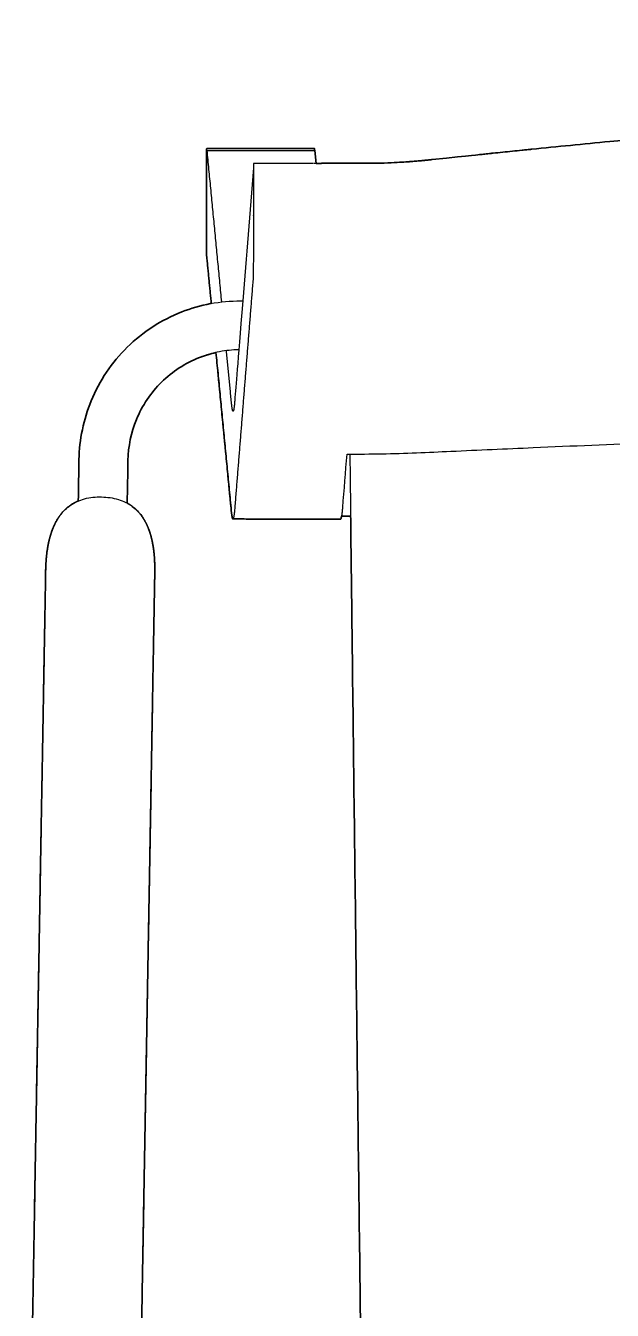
# Model space of a CAD drawing. Header units: millimetres. Extents: x 0 to 2526, y -1017 to 790.
# Drawn here: x 107.6 to 227.4, y -754.3 to -492 of the extents above; entities that cross this region are included whole.
import ezdxf

# ---------------------------------------------------------------- set-up
doc = ezdxf.new("R2010")
doc.units = ezdxf.units.MM
doc.layers.add('Blocks', color=7, linetype='Continuous')
doc.layers.add('Blocks$Inner', color=7, linetype='Continuous', lineweight=25, true_color=0x007f00)
doc.layers.add('Blocks$Outline', color=7, linetype='Continuous', lineweight=35, true_color=0xff3f3f)

# ---------------------------------------------------------------- blocks, each defined once
blk = doc.blocks.new('Balcony Dining Bench w Arm Top')
at = {"layer": 'Blocks$Inner'}
for points, knots in [([(217.28, -75.69), (217.28, -77.07), (217.28, -78.45), (217.28, -79.83), (217.28, -81.21), (217.28, -82.59), (217.28, -83.97), (217.28, -85.35), (217.28, -86.74), (217.29, -88.12), (217.3, -96.87), (217.31, -105.63), (217.34, -114.39), (217.37, -123.14), (217.42, -131.9), (217.47, -140.66), (217.52, -149.44), (217.58, -158.21), (217.65, -166.99), (217.84, -190.91), (218.12, -214.82), (218.46, -238.74), (218.63, -250.09), (218.81, -261.44), (219.01, -272.79), (219.21, -284.11), (219.42, -295.42), (219.66, -306.74), (219.77, -312.4), (219.89, -318.06), (220.02, -323.71), (220.14, -329.37), (220.27, -335.03), (220.4, -340.69), (220.54, -346.35), (220.67, -352.01), (220.82, -357.67), (221.04, -366.51), (221.27, -375.35), (221.51, -384.2), (221.75, -393.04), (222, -401.88), (222.26, -410.72), (222.52, -419.55), (222.79, -428.38), (223.08, -437.2), (223.81, -460.22), (224.61, -483.24), (225.48, -506.26), (226.08, -522.18), (226.71, -538.1), (227.38, -554.01), (227.71, -561.97), (228.05, -569.93), (228.4, -577.89), (228.65, -583.49), (228.89, -589.1), (229.15, -594.71), (229.26, -597.06), (229.37, -599.41), (229.46, -601.76), (229.55, -604.12), (229.62, -606.48), (229.67, -608.84), (229.71, -611.21), (229.73, -613.56), (229.73, -615.93)], [540.441973, 540.441973, 540.441973, 540.441973, 544.584614, 544.584614, 544.584614, 548.729124, 548.729124, 548.729124, 552.874033, 552.874033, 552.874033, 579.143805, 579.143805, 579.143805, 605.412876, 605.412876, 605.412876, 631.747214, 631.747214, 631.747214, 703.500221, 703.500221, 703.500221, 737.560885, 737.560885, 737.560885, 771.512654, 771.512654, 771.512654, 788.491452, 788.491452, 788.491452, 805.468146, 805.468146, 805.468146, 822.456224, 822.456224, 822.456224, 848.993572, 848.993572, 848.993572, 875.530874, 875.530874, 875.530874, 902.022648, 902.022648, 902.022648, 971.124873, 971.124873, 971.124873, 1018.916003, 1018.916003, 1018.916003, 1042.81046, 1042.81046, 1042.81046, 1059.651559, 1059.651559, 1059.651559, 1066.706649, 1066.706649, 1066.706649, 1073.793569, 1073.793569, 1073.793569, 1080.883563, 1080.883563, 1080.883563, 1080.883563]), ([(157.49, -467.91), (158.58, -481.81), (159.72, -495.48), (162.47, -527.11), (164.12, -544.89), (165.83, -562.27)], [905.501732, 905.501732, 905.501732, 905.501732, 950.532882, 950.532882, 1011.455049, 1011.455049, 1011.455049, 1011.455049]), ([(165.83, -562.27), (166.35, -567.68), (166.88, -572.99), (167.42, -578.3), (167.43, -578.38), (167.45, -578.55), (167.47, -578.79), (167.53, -579.37), (167.65, -580.53), (167.88, -582.83), (168.09, -584.8), (168.22, -586.1)], [1011.455049, 1011.455049, 1011.455049, 1011.455049, 1027.366538, 1027.366538, 1027.615155, 1027.615155, 1027.863773, 1028.361007, 1029.355475, 1031.344411, 1035.322283, 1035.322283, 1035.322283, 1035.322283]), ([(168.22, -586.1), (168.23, -586.23), (168.24, -586.32), (168.26, -586.54), (168.31, -586.95), (168.34, -587.28), (168.41, -587.91), (168.45, -588.28), (168.55, -589.26), (168.6, -589.73), (169.53, -598.58)], [1035.322283, 1035.322283, 1035.322283, 1035.322283, 1035.384437, 1035.508746, 1035.757363, 1036.254597, 1036.254597, 1037.249065, 1037.249065, 1039.238001, 1039.238001, 1039.238001, 1039.238001]), ([(169.53, -598.58), (169.53, -598.61), (169.54, -598.69), (169.55, -598.81), (169.58, -599.1), (169.61, -599.35), (169.64, -599.66)], [1039.238001, 1039.238001, 1039.238001, 1039.238001, 1039.398874, 1039.720619, 1039.720619, 1040.364109, 1040.364109, 1040.364109, 1040.364109]), ([(169.64, -599.66), (169.65, -599.71), (169.65, -599.76), (169.66, -599.91), (169.67, -600.01), (169.7, -600.29), (169.72, -600.48), (169.75, -600.8)], [1040.364109, 1040.364109, 1040.364109, 1040.364109, 1040.524982, 1040.524982, 1040.846727, 1040.846727, 1041.490217, 1041.490217, 1041.490217, 1041.490217]), ([(169.75, -600.8), (169.77, -600.99), (169.77, -601.04), (169.79, -601.18), (169.81, -601.47), (169.87, -602.14), (169.92, -602.71), (169.94, -603.1)], [1041.490217, 1041.490217, 1041.490217, 1041.490217, 1041.65109, 1041.65109, 1041.972835, 1042.616325, 1043.903306, 1043.903306, 1043.903306, 1043.903306]), ([(169.94, -603.1), (169.96, -603.24), (169.96, -603.28), (169.97, -603.41), (169.97, -603.5), (170, -603.8), (170.01, -604.04), (170.06, -604.83), (170.1, -605.49), (170.18, -607.11), (170.22, -608.06), (170.26, -609.77), (170.27, -610.38), (170.28, -611.73), (170.28, -612.47), (170.28, -613.27)], [1043.903306, 1043.903306, 1043.903306, 1043.903306, 1044.225051, 1044.225051, 1044.868541, 1044.868541, 1046.155522, 1046.155522, 1048.729483, 1048.729483, 1051.303445, 1051.303445, 1052.590425, 1052.590425, 1053.877406, 1053.877406, 1053.877406, 1053.877406]), ([(229.73, -615.36), (229.8, -615.36), (229.88, -615.36), (229.96, -615.36), (230.21, -615.35), (230.49, -615.35), (230.78, -615.35), (231.08, -615.34), (231.39, -615.34), (231.73, -615.33), (232.06, -615.33), (232.42, -615.33), (232.78, -615.32), (233.15, -615.32), (233.53, -615.31), (233.93, -615.31), (234.32, -615.3), (234.73, -615.3), (235.15, -615.29), (235.57, -615.29), (236, -615.28), (236.43, -615.28), (236.87, -615.27), (237.31, -615.27), (237.76, -615.26), (238.21, -615.25), (238.66, -615.25), (239.11, -615.24), (241.86, -615.21), (244.6, -615.18), (247.35, -615.14), (250.1, -615.11), (252.85, -615.08), (255.6, -615.04), (261.09, -614.97), (266.59, -614.91), (272.09, -614.84), (283.08, -614.71), (294.07, -614.57), (305.06, -614.44), (316.06, -614.3), (327.05, -614.17), (338.04, -614.04), (349.03, -613.9), (360.03, -613.77), (371.02, -613.63), (382.01, -613.5), (393, -613.36), (404, -613.23), (414.99, -613.1), (425.98, -612.96), (436.97, -612.83), (447.97, -612.69), (458.96, -612.56), (469.95, -612.43), (480.94, -612.29), (491.94, -612.16), (502.93, -612.02), (513.92, -611.89), (524.91, -611.75), (535.91, -611.62), (546.9, -611.49), (557.89, -611.35), (568.88, -611.22), (579.88, -611.08), (590.87, -610.95), (601.86, -610.82), (612.85, -610.68), (623.85, -610.55), (634.84, -610.41), (635.3, -610.41), (635.86, -610.4), (636.33, -610.39), (636.82, -610.39), (637.31, -610.38), (637.79, -610.38), (638.28, -610.37), (638.75, -610.37), (639.22, -610.36), (639.68, -610.35), (640.14, -610.35), (640.57, -610.34), (641.01, -610.34), (641.44, -610.33), (641.84, -610.33), (642.25, -610.32), (642.63, -610.32), (643, -610.31), (643.36, -610.31), (643.71, -610.31), (644.02, -610.3), (644.34, -610.3), (644.63, -610.29), (644.9, -610.29), (645.17, -610.29), (645.41, -610.29), (645.62, -610.28), (645.83, -610.28), (646.01, -610.28), (646.16, -610.28), (646.31, -610.27), (646.43, -610.27), (646.52, -610.27), (646.6, -610.27), (646.66, -610.27), (646.68, -610.27)], [19.73819, 19.73819, 19.73819, 19.73819, 20.156433, 20.156433, 20.156433, 21.51131, 21.51131, 21.51131, 22.867333, 22.867333, 22.867333, 24.223356, 24.223356, 24.223356, 25.578233, 25.578233, 25.578233, 26.934314, 26.934314, 26.934314, 28.290364, 28.290364, 28.290364, 29.645171, 29.645171, 29.645171, 31.001111, 31.001111, 31.001111, 39.250151, 39.250151, 39.250151, 47.499191, 47.499191, 47.499191, 63.99727, 63.99727, 63.99727, 96.993427, 96.993427, 96.993427, 129.989583, 129.989583, 129.989583, 162.98574, 162.98574, 162.98574, 195.981896, 195.981896, 195.981896, 228.978052, 228.978052, 228.978052, 261.974209, 261.974209, 261.974209, 294.970365, 294.970365, 294.970365, 327.966521, 327.966521, 327.966521, 360.962678, 360.962678, 360.962678, 393.958835, 393.958835, 393.958835, 426.954994, 426.954994, 426.954994, 428.445018, 428.445018, 428.445018, 429.933657, 429.933657, 429.933657, 431.423897, 431.423897, 431.423897, 432.914166, 432.914166, 432.914166, 434.402863, 434.402863, 434.402863, 435.89308, 435.89308, 435.89308, 437.383297, 437.383297, 437.383297, 438.871994, 438.871994, 438.871994, 440.362263, 440.362263, 440.362263, 441.852504, 441.852504, 441.852504, 443.341143, 443.341143, 443.341143, 444.831305, 444.831305, 444.831305, 444.831305]), ([(170.28, -613.27), (170.28, -613.36), (170.28, -613.39), (170.28, -613.49), (170.28, -613.57), (170.28, -613.85), (170.28, -614.1), (170.29, -615.03), (170.29, -615.88), (170.29, -618.04), (170.29, -619.34), (170.29, -621.23), (170.3, -621.81), (170.3, -622.48), (170.3, -622.74), (170.3, -622.79)], [1053.877406, 1053.877406, 1053.877406, 1053.877406, 1054.199151, 1054.199151, 1054.842641, 1054.842641, 1056.129622, 1056.129622, 1058.703583, 1058.703583, 1061.277544, 1061.277544, 1061.921035, 1062.24278, 1062.323216, 1062.323216, 1062.323216, 1062.323216]), ([(170.3, -622.94), (170.3, -623.01), (170.3, -623.08), (170.3, -623.74), (170.3, -624.3), (170.3, -627.05), (170.31, -628.98), (170.31, -632.37), (170.31, -633.82), (170.31, -635.05)], [-11.743698, -11.743698, -11.743698, -11.743698, -11.582826, -11.582826, -10.295845, -10.295845, -5.147922, -5.147922, 0, 0, 0, 0]), ([(171.22, -635.05), (171.95, -635.05), (172.7, -635.05), (174.54, -635.05), (175.64, -635.05), (177.86, -635.04), (178.98, -635.04), (180.21, -635.04), (180.41, -635.04), (180.65, -635.04), (180.75, -635.04), (180.82, -635.04), (180.85, -635.04), (181.04, -635.04), (181.2, -635.04), (181.52, -635.04), (181.68, -635.04), (182.47, -635.04), (183.12, -635.04), (185.05, -635.04), (186.34, -635.05), (188.12, -635.06), (188.69, -635.06), (189.76, -635.07), (190.26, -635.07), (191.63, -635.09), (192.37, -635.1), (193.19, -635.11), (193.42, -635.12), (193.68, -635.13), (193.76, -635.13), (193.86, -635.14), (193.89, -635.14), (193.92, -635.14)], [1.069255, 1.069255, 1.069255, 1.069255, 3.601183, 3.601183, 7.202365, 7.202365, 10.803548, 10.803548, 11.253696, 11.47877, 11.591306, 11.591306, 11.703843, 11.703843, 12.153991, 12.153991, 12.604139, 12.604139, 14.40473, 14.40473, 18.005913, 18.005913, 19.806504, 19.806504, 21.607096, 21.607096, 25.208278, 25.208278, 27.008869, 27.008869, 27.909165, 27.909165, 28.359313, 28.359313, 28.359313, 28.359313]), ([(230.78, -670.68), (226.68, -670.61), (222.59, -669.76), (218.8, -668.2), (216.75, -667.36), (214.78, -666.3), (211.1, -663.82), (209.38, -662.4), (207.83, -660.82), (206.27, -659.23), (204.88, -657.49), (202.47, -653.77), (201.45, -651.78), (200.64, -649.71), (199.89, -647.8), (199.32, -645.82), (198.56, -641.79), (198.37, -639.74), (198.37, -637.68)], [253.160007, 253.160007, 253.160007, 253.160007, 265.546566, 265.546566, 265.546566, 272.217061, 272.217061, 278.886911, 278.886911, 278.886911, 285.556635, 285.556635, 292.226785, 292.226785, 292.226785, 298.392483, 298.392483, 304.5584, 304.5584, 304.5584, 304.5584]), ([(208.37, -638.04), (208.39, -639.35), (208.52, -640.66), (209.03, -643.36), (209.43, -644.74), (209.95, -646.07), (210.51, -647.51), (211.23, -648.89), (212.91, -651.49), (213.88, -652.7), (214.96, -653.81), (216.05, -654.91), (217.24, -655.9), (219.81, -657.63), (221.18, -658.37), (222.61, -658.95), (225.25, -660.04), (228.1, -660.63), (230.96, -660.68)], [322.807074, 322.807074, 322.807074, 322.807074, 326.746966, 326.746966, 331.045056, 331.045056, 331.045056, 335.694683, 335.694683, 340.343861, 340.343861, 340.343861, 344.992947, 344.992947, 349.642327, 349.642327, 349.642327, 358.275531, 358.275531, 358.275531, 358.275531]), ([(189.47, -644.58), (188.95, -644.63), (188.64, -644.65), (186.73, -644.66), (184.78, -644.67), (181.14, -644.67), (177.5, -644.66), (173.86, -644.66), (170.23, -644.65), (168.54, -644.64), (167.59, -644.63), (167.26, -644.61), (167.26, -644.59)], [412.699518, 412.699518, 412.699518, 412.699518, 420.983305, 420.983305, 420.983305, 429.483305, 429.483305, 429.483305, 437.983305, 437.983305, 437.983305, 442.827068, 442.827068, 442.827068, 442.827068]), ([(238.41, -666.08), (238.43, -664.9), (238.59, -663.74), (239.24, -661.58), (239.71, -660.63), (240.89, -659.05), (241.55, -658.41), (242.9, -657.44), (243.55, -657.07), (244.86, -656.48), (245.51, -656.25), (247.39, -655.7), (248.68, -655.47), (250.65, -655.28), (251.29, -655.24), (252.57, -655.2), (253.2, -655.19), (253.83, -655.2)], [329.977157, 329.977157, 329.977157, 329.977157, 333.516634, 333.516634, 336.958941, 336.958941, 340.077393, 340.077393, 342.649374, 342.649374, 344.952597, 344.952597, 349.095222, 349.095222, 351.041971, 351.041971, 352.950862, 352.950862, 352.950862, 352.950862]), ([(253.83, -655.2), (253.85, -655.2), (258.89, -655.29), (268.95, -655.47), (281.5, -655.69), (291.52, -655.86), (299.08, -655.99), (306.48, -656.12), (315.03, -656.27), (324.08, -656.43), (333.07, -656.59), (339.98, -656.71), (344.93, -656.79), (352.47, -656.93), (363.75, -657.12), (378.81, -657.39), (398.88, -657.74), (434.01, -658.35), (464.12, -658.88), (484.19, -659.23)], [352.950862, 352.950862, 352.950862, 352.950862, 353.015664, 368.378249, 383.740834, 391.422127, 399.103419, 406.784712, 414.466005, 422.147297, 429.82859, 437.509883, 441.350529, 445.191175, 460.55376, 475.916346, 491.278931, 522.004102, 583.454443, 583.454443, 583.454443, 583.454443]), ([(253.44, -677.49), (252.81, -677.48), (252.18, -677.45), (250.9, -677.36), (250.27, -677.3), (248.31, -677.04), (247.02, -676.77), (245.16, -676.15), (244.52, -675.9), (243.23, -675.26), (242.6, -674.88), (241.28, -673.86), (240.64, -673.2), (239.52, -671.57), (239.08, -670.61), (238.5, -668.43), (238.39, -667.26), (238.41, -666.08)], [307.003479, 307.003479, 307.003479, 307.003479, 308.912507, 308.912507, 310.85943, 310.85943, 315.001778, 315.001778, 317.304579, 317.304579, 319.876592, 319.876592, 322.997769, 322.997769, 326.447541, 326.447541, 329.977157, 329.977157, 329.977157, 329.977157]), ([(483.8, -681.51), (463.73, -681.16), (433.62, -680.63), (398.49, -680.02), (378.42, -679.67), (363.37, -679.41), (352.08, -679.21), (344.54, -679.08), (339.59, -678.99), (332.68, -678.87), (323.7, -678.71), (314.65, -678.56), (306.09, -678.41), (298.69, -678.28), (291.13, -678.14), (281.11, -677.97), (268.56, -677.75), (258.5, -677.57), (253.46, -677.49), (253.44, -677.49)], [76.499898, 76.499898, 76.499898, 76.499898, 137.950239, 168.67541, 184.037995, 199.40058, 214.763166, 218.603812, 222.444458, 230.125751, 237.807044, 245.488336, 253.169629, 260.850921, 268.532214, 276.213507, 291.576092, 306.938677, 307.003479, 307.003479, 307.003479, 307.003479])]:
    blk.add_open_spline(points, degree=3, knots=knots, dxfattribs=at)
for points, degree in [([(229.7, -616), (233.31, -616.29), (236.93, -616.58), (240.54, -616.87)], 3), ([(242.31, -615.2), (242.32, -616.12), (242.33, -617.06)], 2), ([(242.95, -617.25), (242.93, -628.25), (242.91, -639.25)], 2), ([(167.26, -622.6), (167.26, -622.58), (167.45, -622.56), (167.68, -622.54)], 3), ([(167.26, -644.59), (167.26, -633.6), (167.26, -622.6)], 2), ([(167.26, -622.6), (167.26, -622.61), (167.38, -622.62), (167.68, -622.62)], 3), ([(167.65, -644.51), (167.66, -637.17), (167.67, -629.84), (167.68, -622.51)], 3), ([(167.68, -622.51), (168.99, -622.38), (170.3, -622.26)], 2), ([(170.31, -635.05), (170.37, -635.05), (170.43, -635.05), (170.49, -635.05)], 3), ([(170.49, -635.05), (170.73, -635.05), (170.98, -635.05), (171.22, -635.05)], 3), ([(171.23, -635.07), (180.28, -635.8), (189.32, -636.52), (198.37, -637.24)], 3), ([(180.93, -635.04), (180.9, -635.04), (180.88, -635.04)], 2), ([(180.88, -635.04), (180.9, -635.04), (180.92, -635.04), (180.94, -635.04)], 3), ([(180.94, -635.04), (180.91, -635.04), (180.88, -635.04)], 2), ([(193.99, -635.14), (217.25, -637), (240.51, -638.86)], 2), ([(198.37, -637.24), (211.83, -638.32), (215.3, -638.6), (218.76, -638.87)], 3), ([(198.37, -637.68), (198.37, -637.54), (198.37, -637.39), (198.37, -637.24)], 3), ([(219.43, -639.51), (213.99, -640.03), (208.55, -640.56)], 2), ([(241.26, -639.57), (225.09, -641.13), (208.92, -642.7)], 2), ([(198.59, -641.52), (183.12, -643.01), (167.65, -644.51)], 2), ([(167.68, -644.54), (167.45, -644.56), (167.26, -644.58), (167.26, -644.59)], 3), ([(189.47, -644.57), (182.21, -644.56), (174.94, -644.55), (167.68, -644.54)], 3), ([(198.91, -643.66), (194.19, -644.12), (189.47, -644.58)], 2), ([(230.96, -660.68), (233.86, -660.73), (236.76, -660.78), (239.67, -660.83)], 3), ([(239.23, -670.83), (236.42, -670.78), (233.6, -670.73), (230.78, -670.68)], 3)]:
    blk.add_open_spline(points, degree=degree, dxfattribs=at)
for points, weights in [([(240.54, -616.87), (242.95, -617.06), (242.95, -617.25)], [1, 0.994745198919, 0.995235748936]), ([(218.76, -638.87), (220.91, -639.04), (220.91, -639.22)], [1, 0.994745828079, 0.995235631551]), ([(220.91, -639.22), (220.91, -639.36), (219.43, -639.51)], [0.995235631551, 0.995641901434, 1]), ([(240.51, -638.86), (242.91, -639.06), (242.91, -639.25)], [1, 0.994745198919, 0.995235748936]), ([(242.91, -639.25), (242.91, -639.41), (241.26, -639.57)], [0.995235748936, 0.995642530593, 1])]:
    blk.add_rational_spline(points, weights, degree=2, dxfattribs=at)
at = {"layer": 'Blocks$Outline'}
blk.add_lwpolyline([(170.3, -622.26), (167.68, -622.51), (167.68, -622.54)], dxfattribs=at)
for points, knots in [([(170.3, 470.88), (170.29, 469.38), (170.29, 467.86), (170.29, 464.8), (170.29, 463.27), (170.28, 460.17), (170.27, 458.71), (170.16, 454.61), (170, 452.14), (169.56, 447.32), (169.29, 444.94), (169.03, 442.56), (168.77, 440.05), (168.51, 437.54), (168.22, 434.71), (168.19, 434.4), (168.12, 433.77), (168.02, 432.83), (167.8, 430.62), (167.6, 428.72), (167.48, 427.44), (167.22, 424.94), (166.97, 422.42), (164.7, 399.77), (162.76, 379.09), (160.53, 353.44), (160.15, 349), (159.77, 344.54), (156.84, 308.18), (156.24, 300.36), (154.02, 270.13), (152.48, 247.23), (149.69, 200.41), (148.43, 176.48), (146.22, 127.74), (145.28, 102.93), (142.98, 27.53), (142.18, -24.07), (142.18, -75.69), (142.18, -119.9), (142.77, -164.1), (144.46, -229.14), (145.17, -250.6), (146.81, -292.96), (147.76, -313.85), (149.87, -354.92), (151.04, -375.11), (153.56, -414.71), (154.92, -434.12), (156.58, -456.14), (156.81, -459.14), (157.04, -462.13), (157.16, -463.67), (157.31, -465.6), (157.49, -467.91), (158.58, -481.81), (159.72, -495.48), (162.47, -527.11), (164.12, -544.89), (165.83, -562.27), (166.35, -567.68), (166.88, -572.99), (167.42, -578.3), (167.43, -578.38), (167.45, -578.55), (167.47, -578.79), (167.53, -579.37), (167.65, -580.53), (167.88, -582.83), (168.09, -584.8), (168.22, -586.1), (168.23, -586.23), (168.24, -586.32), (168.26, -586.54), (168.31, -586.95), (168.34, -587.28), (168.41, -587.91), (168.45, -588.28), (168.55, -589.26), (168.6, -589.73), (169.53, -598.58), (169.53, -598.61), (169.54, -598.69), (169.55, -598.81), (169.58, -599.1), (169.61, -599.35), (169.64, -599.66), (169.65, -599.71), (169.65, -599.76), (169.66, -599.91), (169.67, -600.01), (169.7, -600.29), (169.72, -600.48), (169.75, -600.8), (169.77, -600.99), (169.77, -601.04), (169.79, -601.18), (169.81, -601.47), (169.87, -602.14), (169.92, -602.71), (169.94, -603.1), (169.96, -603.24), (169.96, -603.28), (169.97, -603.41), (169.97, -603.5), (170, -603.8), (170.01, -604.04), (170.06, -604.83), (170.1, -605.49), (170.18, -607.11), (170.22, -608.06), (170.26, -609.77), (170.27, -610.38), (170.28, -611.73), (170.28, -612.47), (170.28, -613.27), (170.28, -613.36), (170.28, -613.39), (170.28, -613.49), (170.28, -613.57), (170.28, -613.85), (170.28, -614.1), (170.29, -615.03), (170.29, -615.88), (170.29, -618.04), (170.29, -619.34), (170.29, -621.23), (170.3, -621.69), (170.3, -622.18), (170.3, -622.26)], [12.373966, 12.373966, 12.373966, 12.373966, 16.601863, 16.601863, 20.742388, 20.742388, 24.882913, 24.882913, 33.163963, 33.163963, 41.180741, 41.180741, 41.180741, 48.778274, 48.778274, 49.727966, 49.727966, 50.677658, 52.577041, 56.375808, 56.375808, 56.375808, 65.240052, 65.240052, 135.978866, 135.978866, 150.686593, 150.686593, 150.686593, 175.649857, 175.649857, 246.388671, 246.388671, 317.127485, 317.127485, 387.866299, 387.866299, 529.316122, 529.316122, 529.316122, 651.160456, 651.160456, 712.082623, 712.082623, 773.00479, 773.00479, 833.926957, 833.926957, 894.849124, 894.849124, 904.501732, 904.501732, 904.501732, 905.501732, 905.501732, 905.501732, 950.532882, 950.532882, 1011.455049, 1011.455049, 1011.455049, 1027.366538, 1027.366538, 1027.615155, 1027.615155, 1027.863773, 1028.361007, 1029.355475, 1031.344411, 1035.322283, 1035.322283, 1035.322283, 1035.384437, 1035.508746, 1035.757363, 1036.254597, 1036.254597, 1037.249065, 1037.249065, 1039.238001, 1039.238001, 1039.238001, 1039.398874, 1039.720619, 1039.720619, 1040.364109, 1040.364109, 1040.364109, 1040.524982, 1040.524982, 1040.846727, 1040.846727, 1041.490217, 1041.490217, 1041.490217, 1041.65109, 1041.65109, 1041.972835, 1042.616325, 1043.903306, 1043.903306, 1043.903306, 1044.225051, 1044.225051, 1044.868541, 1044.868541, 1046.155522, 1046.155522, 1048.729483, 1048.729483, 1051.303445, 1051.303445, 1052.590425, 1052.590425, 1053.877406, 1053.877406, 1053.877406, 1054.199151, 1054.199151, 1054.842641, 1054.842641, 1056.129622, 1056.129622, 1058.703583, 1058.703583, 1061.277544, 1061.277544, 1061.921035, 1062.045355, 1062.045355, 1062.045355, 1062.045355]), ([(242.31, -615.2), (243.99, -615.18), (245.67, -615.16), (247.35, -615.14), (250.1, -615.11), (252.85, -615.08), (255.6, -615.04), (261.09, -614.97), (266.59, -614.91), (272.09, -614.84), (283.08, -614.71), (294.07, -614.57), (305.06, -614.44), (316.06, -614.3), (327.05, -614.17), (338.04, -614.04), (349.03, -613.9), (360.03, -613.77), (371.02, -613.63), (382.01, -613.5), (393, -613.36), (404, -613.23), (414.99, -613.1), (425.98, -612.96), (436.97, -612.83), (447.97, -612.69), (458.96, -612.56), (469.95, -612.43), (480.94, -612.29), (491.94, -612.16), (502.93, -612.02), (510.79, -611.93), (518.66, -611.83), (526.53, -611.73)], [34.209075, 34.209075, 34.209075, 34.209075, 39.250151, 39.250151, 39.250151, 47.499191, 47.499191, 47.499191, 63.99727, 63.99727, 63.99727, 96.993427, 96.993427, 96.993427, 129.989583, 129.989583, 129.989583, 162.98574, 162.98574, 162.98574, 195.981896, 195.981896, 195.981896, 228.978052, 228.978052, 228.978052, 261.974209, 261.974209, 261.974209, 294.970365, 294.970365, 294.970365, 318.582197, 318.582197, 318.582197, 318.582197]), ([(167.68, -622.54), (167.45, -622.56), (167.26, -622.58), (167.26, -622.6), (167.26, -629.93), (167.26, -637.26), (167.26, -644.59)], [0.002455, 0.002455, 0.002455, 0.002455, 3.656334, 3.656334, 3.656334, 25.656237, 25.656237, 25.656237, 25.656237]), ([(167.26, -644.59), (167.26, -644.61), (167.59, -644.63), (168.54, -644.64), (170.23, -644.65), (173.86, -644.66), (177.5, -644.66), (181.14, -644.67), (184.78, -644.67), (186.73, -644.66), (188.64, -644.65), (188.95, -644.63), (189.47, -644.58)], [25.656237, 25.656237, 25.656237, 25.656237, 30.5, 30.5, 30.5, 39, 39, 39, 47.5, 47.5, 47.5, 55.783787, 55.783787, 55.783787, 55.783787]), ([(198.91, -643.66), (198.92, -643.71), (198.93, -643.76), (199.32, -645.82), (199.89, -647.8), (200.64, -649.71), (201.45, -651.78), (202.47, -653.77), (204.88, -657.49), (206.27, -659.23), (207.83, -660.82), (209.38, -662.4), (211.1, -663.82), (214.78, -666.3), (216.75, -667.36), (218.8, -668.2), (222.59, -669.76), (226.68, -670.61), (230.78, -670.68), (233.6, -670.73), (236.42, -670.78), (239.23, -670.83)], [-298.539075, -298.539075, -298.539075, -298.539075, -298.392483, -298.392483, -292.226785, -292.226785, -292.226785, -285.556635, -285.556635, -278.886911, -278.886911, -278.886911, -272.217061, -272.217061, -265.546566, -265.546566, -265.546566, -253.160007, -253.160007, -253.160007, -244.705807, -244.705807, -244.705807, -244.705807]), ([(239.67, -660.83), (236.76, -660.78), (233.86, -660.73), (230.96, -660.68), (228.1, -660.63), (225.25, -660.04), (222.61, -658.95), (221.18, -658.37), (219.81, -657.63), (217.24, -655.9), (216.05, -654.91), (214.96, -653.81), (213.88, -652.7), (212.91, -651.49), (211.23, -648.89), (210.51, -647.51), (209.95, -646.07), (209.52, -644.97), (209.18, -643.84), (208.92, -642.7)], [-366.993258, -366.993258, -366.993258, -366.993258, -358.275531, -358.275531, -358.275531, -349.642327, -349.642327, -349.642327, -344.992947, -344.992947, -340.343861, -340.343861, -340.343861, -335.694683, -335.694683, -331.045056, -331.045056, -331.045056, -327.507348, -327.507348, -327.507348, -327.507348])]:
    blk.add_open_spline(points, degree=3, knots=knots, dxfattribs=at)
for points, degree in [([(242.33, -617.06), (242.32, -616.12), (242.31, -615.2)], 2), ([(167.26, -644.59), (167.26, -644.59), (167.26, -644.59), (167.26, -644.59)], 3), ([(189.47, -644.58), (194.19, -644.12), (198.91, -643.66)], 2)]:
    blk.add_open_spline(points, degree=degree, dxfattribs=at)
for points, weights, degree, knots in [([(242.91, -639.24), (242.92, -631.91), (242.94, -624.58), (242.95, -617.25), (242.95, -617.19), (242.74, -617.12), (242.33, -617.06)], [0.995235748936, 0.995235748936, 0.995235748936, 0.995235748936, 0.995070966412, 0.995392404707, 0.996200063823], 3, [-361.826155, -361.826155, -361.826155, -361.826155, -339.832231, -339.832231, -339.832231, -323.71316, -323.71316, -323.71316, -323.71316]), ([(208.92, -642.7), (225.09, -641.13), (241.26, -639.57), (242.91, -639.41), (242.91, -639.25), (242.91, -639.25), (242.91, -639.24)], [1, 1, 1, 0.995642530593, 0.995235748936, 0.995228153279, 0.995221935087], 2, [-623.806894, -623.806894, -623.806894, -366.080951, -366.080951, -339.557019, -339.557019, -339.061749, -339.061749, -339.061749]), ([(508.04, -658.57), (503.2, -659.16), (494.37, -659.4), (484.19, -659.23), (464.12, -658.88), (434.01, -658.35), (398.88, -657.74), (378.81, -657.39), (363.75, -657.12), (352.47, -656.93), (344.93, -656.79), (339.98, -656.71), (333.07, -656.59), (324.08, -656.43), (315.03, -656.27), (306.48, -656.12), (299.08, -655.99), (291.52, -655.86), (281.5, -655.69), (268.95, -655.47), (258.89, -655.29), (253.85, -655.2), (253.83, -655.2), (253.2, -655.19), (252.57, -655.2), (251.29, -655.24), (250.65, -655.28), (248.68, -655.47), (247.39, -655.7), (245.51, -656.25), (244.86, -656.48), (243.55, -657.07), (242.9, -657.44), (241.55, -658.41), (240.89, -659.05), (240.09, -660.13), (239.87, -660.47), (239.67, -660.83)], [1, 0.900192194669, 0.900192194669, 1, 1, 1, 1, 1, 1, 1, 1, 1, 1, 1, 1, 1, 1, 1, 1, 1, 1, 1, 1, 1, 1, 1, 1, 1, 1, 1, 1, 1, 1, 1, 1, 1, 1, 1], 3, [-615.814742, -615.814742, -615.814742, -615.814742, -583.454443, -583.454443, -583.454443, -522.004102, -491.278931, -475.916346, -460.55376, -445.191175, -441.350529, -437.509883, -429.82859, -422.147297, -414.466005, -406.784712, -399.103419, -391.422127, -383.740834, -368.378249, -353.015664, -352.950862, -352.950862, -352.950862, -351.041971, -351.041971, -349.095222, -349.095222, -344.952597, -344.952597, -342.649374, -342.649374, -340.077393, -340.077393, -336.958941, -336.958941, -335.608428, -335.608428, -335.608428, -335.608428]), ([(239.23, -670.83), (239.47, -671.4), (239.76, -671.93), (240.64, -673.2), (241.28, -673.86), (242.6, -674.88), (243.23, -675.26), (244.52, -675.9), (245.16, -676.15), (247.02, -676.77), (248.31, -677.04), (250.27, -677.3), (250.9, -677.36), (252.18, -677.45), (252.81, -677.48), (253.44, -677.49), (253.46, -677.49), (258.5, -677.57), (268.56, -677.75), (281.11, -677.97), (291.13, -678.14), (298.69, -678.28), (306.09, -678.41), (314.65, -678.56), (323.7, -678.71), (332.68, -678.87), (339.59, -678.99), (344.54, -679.08), (352.08, -679.21), (363.37, -679.41), (378.42, -679.67), (398.49, -680.02), (433.62, -680.63), (463.73, -681.16), (483.8, -681.51), (494.69, -681.7), (504.12, -681.44), (509.23, -680.8), (509.71, -680.74), (510.25, -680.63), (511.41, -680.28), (512.06, -680.03), (513.14, -679.5), (513.59, -679.24), (514.47, -678.66), (514.92, -678.31), (515.79, -677.54), (516.21, -677.1), (517, -676.15), (517.37, -675.61), (517.98, -674.57), (518.23, -674.05), (518.65, -672.98), (518.83, -672.42), (519.1, -671.28), (519.19, -670.69), (519.24, -670.09)], [1, 1, 1, 1, 1, 1, 1, 1, 1, 1, 1, 1, 1, 1, 1, 1, 1, 1, 1, 1, 1, 1, 1, 1, 1, 1, 1, 1, 1, 1, 1, 1, 1, 1, 1, 0.898997087839, 0.898997087839, 1, 1, 1, 1, 1, 1, 1, 1, 1, 1, 1, 1, 1, 1, 1, 1, 1, 1, 1, 1], 3, [-325.000773, -325.000773, -325.000773, -325.000773, -322.997769, -322.997769, -319.876592, -319.876592, -317.304579, -317.304579, -315.001778, -315.001778, -310.85943, -310.85943, -308.912507, -308.912507, -307.003479, -307.003479, -307.003479, -306.938677, -291.576092, -276.213507, -268.532214, -260.850921, -253.169629, -245.488336, -237.807044, -230.125751, -222.444458, -218.603812, -214.763166, -199.40058, -184.037995, -168.67541, -137.950239, -76.499898, -76.499898, -76.499898, -41.85541, -41.85541, -41.85541, -38.787028, -38.787028, -35.718646, -35.718646, -33.709848, -33.709848, -31.701051, -31.701051, -29.679111, -29.679111, -27.657171, -27.657171, -25.89914, -25.89914, -24.141108, -24.141108, -22.341162, -22.341162, -22.341162, -22.341162])]:
    blk.add_rational_spline(points, weights, degree=degree, knots=knots, dxfattribs=at)

msp = doc.modelspace()

# ---------------------------------------------------------------- block references
at = {"layer": 'Blocks', "rotation": 270.0000000000025}
msp.add_blockref('Balcony Dining Bench w Arm Top', (789.2, -349.82), dxfattribs=at)

doc.saveas('drawing.dxf')
